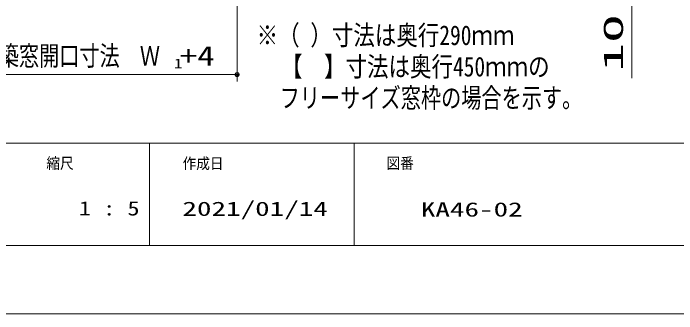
# Model space of a CAD drawing. Units: millimetres on the paper. Extents: x -305 to 305, y -152 to 152.
# Drawn here: x 4 to 101.3, y -148.5 to -104.5 of the extents above; entities that cross this region are included whole.
import ezdxf
from ezdxf.enums import TextEntityAlignment as Align

# ---------------------------------------------------------------- set-up
doc = ezdxf.new("R2010")
doc.units = ezdxf.units.MM
for name, color, linetype, lineweight in [('0-0_1図面枠', 7, 'Continuous', 9), ('0-1_0', 7, 'Continuous', 9), ('0-2_図面枠', 3, 'Continuous', 9), ('0-3_DEFPOINTS', 7, 'Continuous', 9), ('0-6_RV', 7, 'Continuous', 9)]:
    doc.layers.add(name, color=color, linetype=linetype, lineweight=lineweight)
doc.styles.add('ＭＳ ゴシック', font='')
doc.styles.get('ＭＳ ゴシック').set_extended_font_data('MS Gothic')

# ---------------------------------------------------------------- blocks, each defined once
blk = doc.blocks.new('_DOTSMALL')
at = {"layer": '0-1_0'}
for p, q in [((0.0746, 0.1), (-0.0746, 0.1)), ((0.1223, -0.0248), (-0.1223, -0.0248))]:
    blk.add_line(p, q, dxfattribs=at)
for points in [[(0.125, 0), (0.124, 0.0157), (0.1211, 0.0311), (0.1162, 0.046), (0.1095, 0.0602), (0.1011, 0.0735), (0.0911, 0.0856), (0.0797, 0.0963), (0.067, 0.1055), (0.0532, 0.1131), (0.0386, 0.1189), (0.0234, 0.1228), (0.0078, 0.1248), (-0.0078, 0.1248), (-0.0234, 0.1228), (-0.0386, 0.1189), (-0.0532, 0.1131), (-0.067, 0.1055), (-0.0797, 0.0963), (-0.0911, 0.0856), (-0.1011, 0.0735), (-0.1095, 0.0602), (-0.1162, 0.046), (-0.1211, 0.0311), (-0.124, 0.0157), (-0.125, 0), (0, 0)], [(-0.125, 0), (-0.124, -0.0157), (-0.1211, -0.0311), (-0.1162, -0.046), (-0.1095, -0.0602), (-0.1011, -0.0735), (-0.0911, -0.0856), (-0.0797, -0.0963), (-0.067, -0.1055), (-0.0532, -0.1131), (-0.0386, -0.1189), (-0.0234, -0.1228), (-0.0078, -0.1248), (0.0078, -0.1248), (0.0234, -0.1228), (0.0386, -0.1189), (0.0532, -0.1131), (0.067, -0.1055), (0.0797, -0.0963), (0.0911, -0.0856), (0.1011, -0.0735), (0.1095, -0.0602), (0.1162, -0.046), (0.1211, -0.0311), (0.124, -0.0157), (0.125, 0), (0, 0)]]:
    blk.add_lwpolyline(points, close=True, dxfattribs=at)

msp = doc.modelspace()

# ---------------------------------------------------------------- linework, layer by layer
at = {"layer": '0-1_0'}
for p, q in [((23.983, -123.498), (23.983, -138.498)), ((53.983, -123.498), (53.983, -138.498))]:
    msp.add_line(p, q, dxfattribs=at)
at = {"layer": '0-2_図面枠'}
msp.add_line((-291.017, -123.498), (108.983, -123.498), dxfattribs=at)
msp.add_lwpolyline([(-291.017, -138.498), (108.983, -138.498), (108.983, 138.502), (-291.017, 138.502)], close=True, dxfattribs=at)
at = {"layer": '0-3_DEFPOINTS'}
msp.add_line((118.983, -148.498), (-301.017, -148.498), dxfattribs=at)
at = {"layer": '0-6_RV'}
for p, q in [((36.835, -93.877), (36.835, -114.486)), ((94.7, -93.927), (94.7, -113.997)), ((36.835, -113.486), (-33.629, -113.486))]:
    msp.add_line(p, q, dxfattribs=at)

# ---------------------------------------------------------------- block references
at = {"layer": '0-6_RV', "xscale": 2.32, "yscale": 2.32}
msp.add_blockref('_DOTSMALL', (36.835, -113.486), dxfattribs=at)

# ---------------------------------------------------------------- texts
at = {"layer": '0-0_1図面枠', "style": 'ＭＳ ゴシック'}
for s, height, width, p in [('縮尺', 1.628, 0.9, (8.896, -127.769)), ('作成日', 1.628, 0.9, (28.857, -127.788)), ('図番', 1.628, 0.9, (58.732, -127.759)), ('1 : 5', 2.092, 1.25, (13.65, -134.738)), ('2021/01/14', 2.089, 1.5, (28.822, -134.801)), ('KA46-02', 2.089, 1.5, (63.761, -134.899))]:
    msp.add_text(s, height=height, dxfattribs=dict(at, width=width)).set_placement(p, align=Align.BOTTOM_LEFT)
at = {"layer": '0-6_RV', "style": 'ＭＳ ゴシック', "width": 2.15}
msp.add_text('10.5', height=2.889, rotation=90, dxfattribs=at).set_placement((94.255, -113.075), align=Align.BOTTOM_LEFT)
at = {"layer": '0-6_RV', "style": 'ＭＳ ゴシック'}
for s, height, width, p in [('※（ ）寸法は奥行290ｍｍ', 2.886, 0.8, (39.704, -110.023)), ('壁パネル幅開口寸法\u3000建築窓開口寸法\u3000Ｗ', 2.886, 0.75, (-30.554, -113.041)), ('+4', 2.886, 1.3, (28.436, -113.041)), ('\u3000【\u3000】寸法は奥行450ｍｍの', 2.886, 0.8, (40.127, -114.619)), ('1', 1.443, 1.3, (27.586, -113.014)), ('\u3000フリーサイズ窓枠の場合を示す。', 2.889, 0.75, (40.127, -119.193))]:
    msp.add_text(s, height=height, dxfattribs=dict(at, width=width)).set_placement(p, align=Align.BOTTOM_LEFT)

doc.saveas('drawing.dxf')
